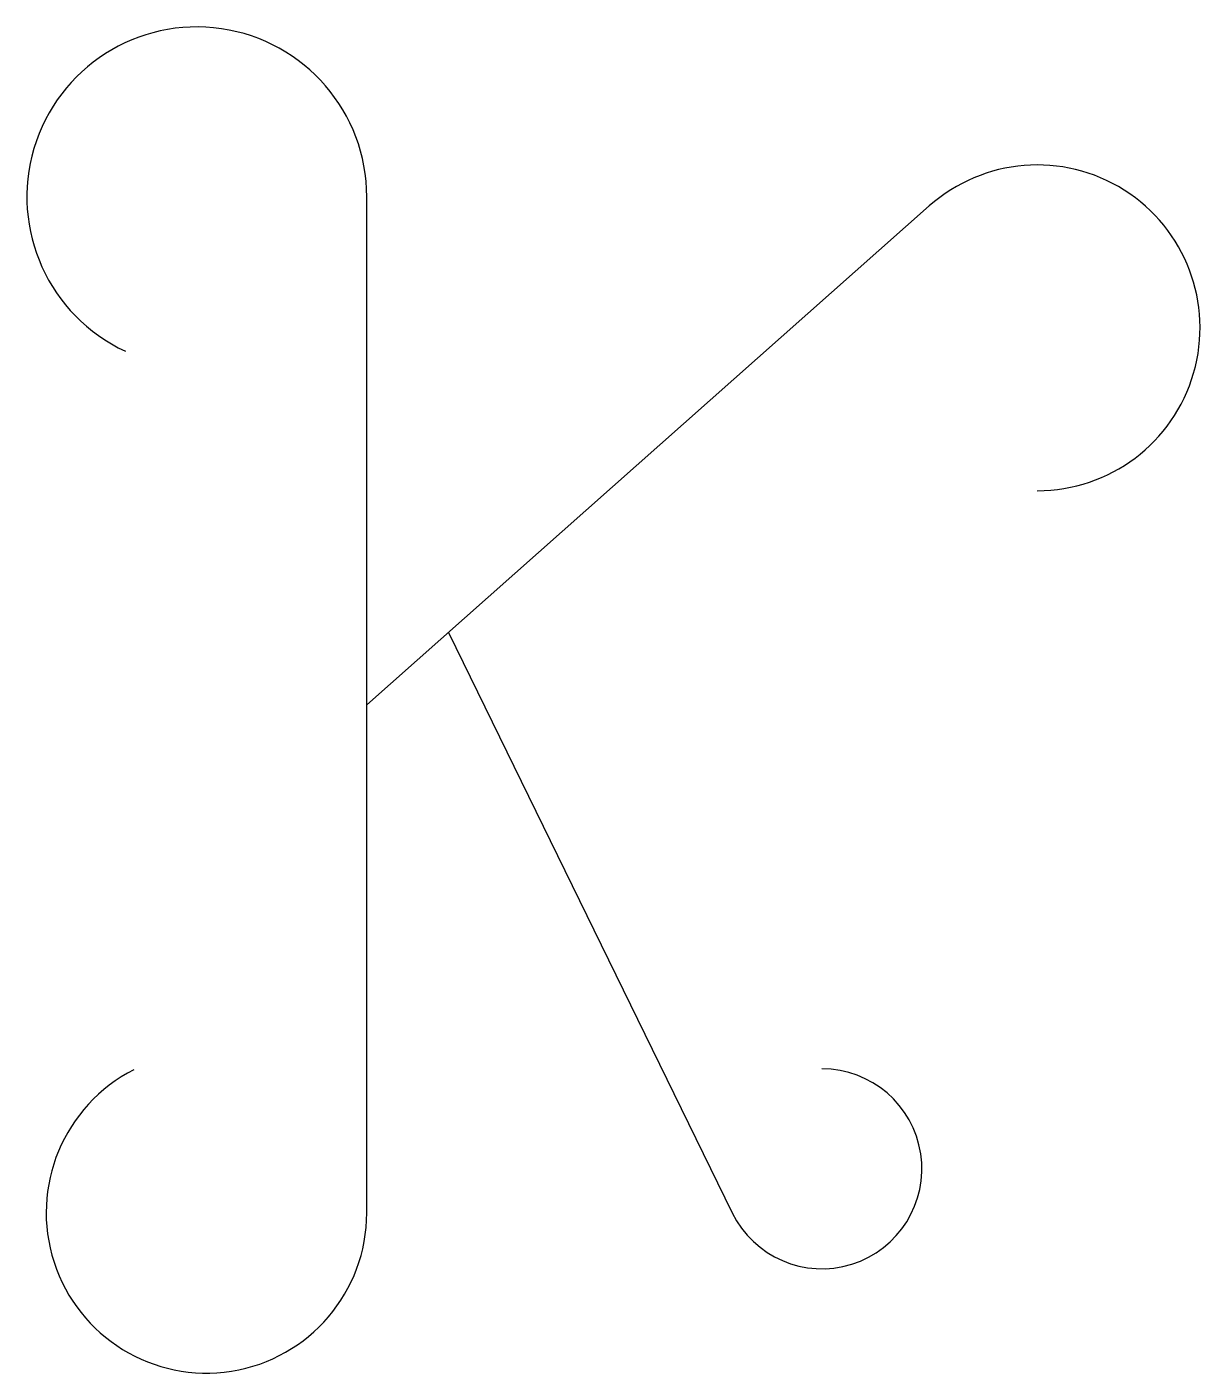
# Model space of a CAD drawing. Extents: x -13.9 to 34, y -6.5 to 48.4.
import ezdxf

# ---------------------------------------------------------------- set-up
doc = ezdxf.new("R2010")
doc.units = 0
doc.layers.add('MODELSKETCH_VISIBLE', color=7, linetype='CONTINUOUS')

msp = doc.modelspace()

# ---------------------------------------------------------------- linework, layer by layer
at = {"layer": 'MODELSKETCH_VISIBLE'}
for p, q in [((0, 0), (0, 41.464)), ((0, 20.732), (22.967, 41.095)), ((3.333, 23.688), (14.919, 0))]:
    msp.add_line(p, q, dxfattribs=at)
for centre, radius, start, end in [((-6.94, 41.464), 6.94, 0, 245.1255), ((27.378, 36.12), 6.649, 270, 131.5609), ((-6.546, 0), 6.546, 116.9112, 0), ((18.585, 1.793), 4.08, 206.064, 90)]:
    msp.add_arc(centre, radius, start, end, dxfattribs=at)

doc.saveas('drawing.dxf')
